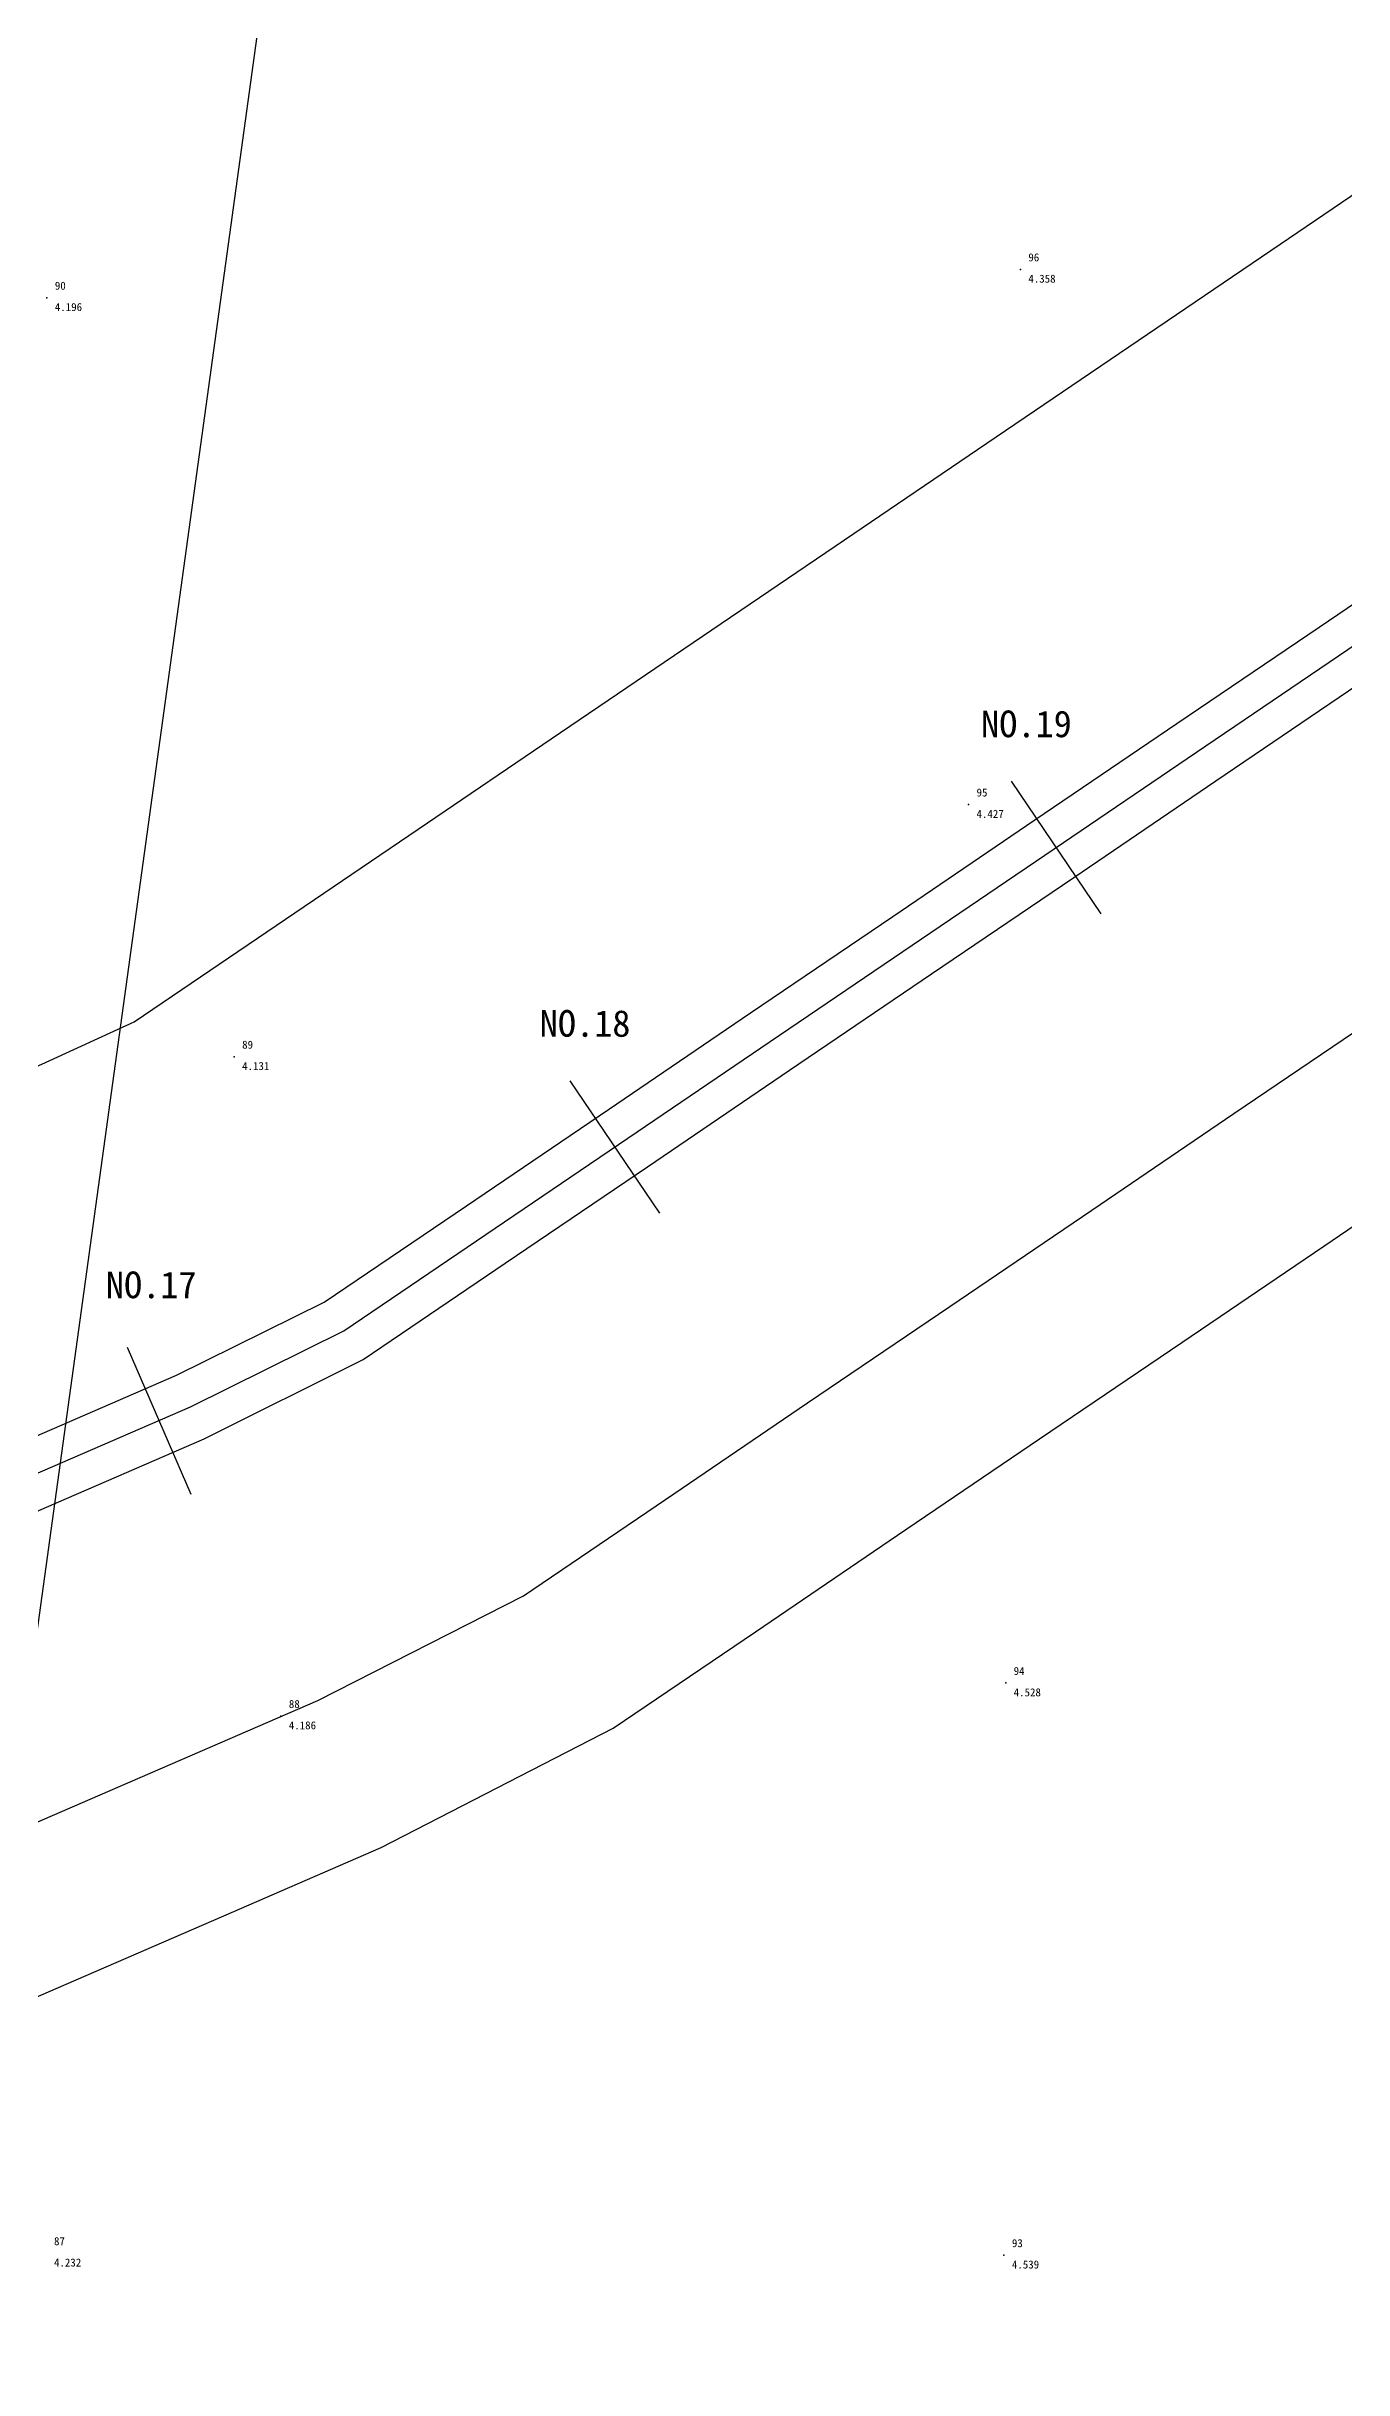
# Model space of a CAD drawing. Header units: millimetres. Extents: x 251155 to 251723, y 283328 to 283664.
# Drawn here: x 251520.3 to 251569, y 283457.1 to 283544.1 of the extents above; entities that cross this region are included whole.
import ezdxf

# ---------------------------------------------------------------- set-up
doc = ezdxf.new("R2010")
doc.units = ezdxf.units.MM
for name, color, linetype in [('CL', 1, 'Continuous'), ('PointElev', 7, 'Continuous'), ('PointNum', 7, 'Continuous'), ('PointPnt', 6, 'Continuous'), ('도로', 8, 'Continuous'), ('수로', 5, 'Continuous'), ('지번', 3, 'Continuous'), ('측점', 2, 'Continuous')]:
    doc.layers.add(name, color=color, linetype=linetype)

msp = doc.modelspace()

# ---------------------------------------------------------------- linework, layer by layer
at = {"layer": 'CL'}
msp.add_lwpolyline([(251466.627, 283467.538), (251472.535, 283470.099), (251478.444, 283472.659), (251484.352, 283475.219), (251490.261, 283477.78), (251496.169, 283480.34), (251502.078, 283482.9), (251507.986, 283485.461), (251513.895, 283488.021), (251519.803, 283490.581), (251525.711, 283493.142), (251531.461, 283495.991), (251536.789, 283499.607), (251542.118, 283503.223), (251547.446, 283506.838), (251552.775, 283510.454), (251558.103, 283514.07), (251563.431, 283517.686), (251568.76, 283521.301), (251574.088, 283524.917)], dxfattribs=at)
at = {"layer": 'PointPnt'}
for p in [(251556.832, 283535.79, 4.358), (251520.329, 283534.727, 4.196), (251554.889, 283515.726, 4.427), (251527.351, 283506.273, 4.131), (251556.281, 283482.792, 4.528), (251529.103, 283481.554, 4.186), (251556.215, 283461.341, 4.539)]:
    msp.add_point(p, dxfattribs=at)
at = {"layer": '도로'}
for points in [[(251466.969, 283482.944), (251472.877, 283485.505), (251478.786, 283488.065), (251484.694, 283490.625), (251490.603, 283493.186), (251496.511, 283495.746), (251502.42, 283498.306), (251508.328, 283500.867), (251514.236, 283503.427), (251520.145, 283505.987), (251523.6, 283507.576), (251528.928, 283511.192), (251534.257, 283514.807), (251539.585, 283518.423), (251544.914, 283522.039), (251550.242, 283525.655), (251555.57, 283529.27), (251560.899, 283532.886), (251566.227, 283536.502), (251571.556, 283540.117)], [(251471.398, 283456.528), (251477.306, 283459.088), (251483.215, 283461.648), (251489.123, 283464.209), (251495.032, 283466.769), (251500.94, 283469.329), (251506.849, 283471.89), (251512.757, 283474.45), (251518.666, 283477.01), (251524.574, 283479.571), (251530.483, 283482.131), (251538.199, 283486.062), (251543.527, 283489.677), (251548.856, 283493.293), (251554.184, 283496.909), (251559.513, 283500.524), (251564.841, 283504.14), (251570.169, 283507.756)], [(251485.601, 283456.143), (251491.509, 283458.703), (251497.417, 283461.264), (251503.326, 283463.824), (251509.234, 283466.384), (251515.143, 283468.945), (251521.051, 283471.505), (251526.96, 283474.065), (251532.868, 283476.626), (251541.568, 283481.097), (251546.896, 283484.712), (251552.225, 283488.328), (251557.553, 283491.944), (251562.882, 283495.56), (251568.21, 283499.175), (251573.539, 283502.791)]]:
    msp.add_lwpolyline(points, dxfattribs=at)
at = {"layer": '수로'}
for points in [[(251466.11, 283468.731), (251472.018, 283471.291), (251477.927, 283473.852), (251483.835, 283476.412), (251489.744, 283478.972), (251495.652, 283481.533), (251501.561, 283484.093), (251507.469, 283486.653), (251513.378, 283489.214), (251519.286, 283491.774), (251525.195, 283494.334), (251530.731, 283497.067), (251536.059, 283500.683), (251541.388, 283504.298), (251546.716, 283507.914), (251552.045, 283511.53), (251557.373, 283515.146), (251562.702, 283518.761), (251568.03, 283522.377), (251573.358, 283525.993)], [(251443.51, 283456.104), (251449.418, 283458.664), (251455.327, 283461.225), (251461.235, 283463.785), (251467.144, 283466.345), (251473.052, 283468.906), (251478.96, 283471.466), (251484.869, 283474.026), (251490.777, 283476.587), (251496.686, 283479.147), (251502.594, 283481.707), (251508.503, 283484.268), (251514.411, 283486.828), (251520.32, 283489.388), (251526.228, 283491.949), (251532.191, 283494.916), (251537.519, 283498.531), (251542.848, 283502.147), (251548.176, 283505.763), (251553.505, 283509.378), (251558.833, 283512.994), (251564.161, 283516.61), (251569.49, 283520.226)]]:
    msp.add_lwpolyline(points, dxfattribs=at)
at = {"layer": '지번'}
msp.add_line((251500, 283340), (251540, 283630), dxfattribs=at)
at = {"layer": '측점'}
for p, q in [((251556.482, 283516.596), (251559.851, 283511.631)), ((251539.933, 283505.366), (251543.302, 283500.401)), ((251523.338, 283495.383), (251525.724, 283489.877))]:
    msp.add_line(p, q, dxfattribs=at)

# ---------------------------------------------------------------- texts
at = {"layer": 'PointElev'}
for s, p in [('4.358', (251557.132, 283535.29)), ('4.196', (251520.629, 283534.227)), ('4.427', (251555.189, 283515.226)), ('4.131', (251527.651, 283505.773)), ('4.528', (251556.581, 283482.292)), ('4.186', (251529.403, 283481.054)), ('4.232', (251520.597, 283460.915)), ('4.539', (251556.515, 283460.841))]:
    msp.add_text(s, height=0.3, dxfattribs=at).set_placement(p)
at = {"layer": 'PointNum'}
for s, p in [('96', (251557.132, 283536.09)), ('90', (251520.629, 283535.027)), ('95', (251555.189, 283516.026)), ('89', (251527.651, 283506.573)), ('94', (251556.581, 283483.092)), ('88', (251529.403, 283481.854)), ('87', (251520.597, 283461.715)), ('93', (251556.515, 283461.641))]:
    msp.add_text(s, height=0.3, dxfattribs=at).set_placement(p)
at = {"layer": '측점'}
for s, p in [('NO.19', (251555.359, 283518.25)), ('NO.18', (251538.81, 283507.02)), ('NO.17', (251522.543, 283497.218))]:
    msp.add_text(s, height=1, dxfattribs=at).set_placement(p)

doc.saveas('drawing.dxf')
